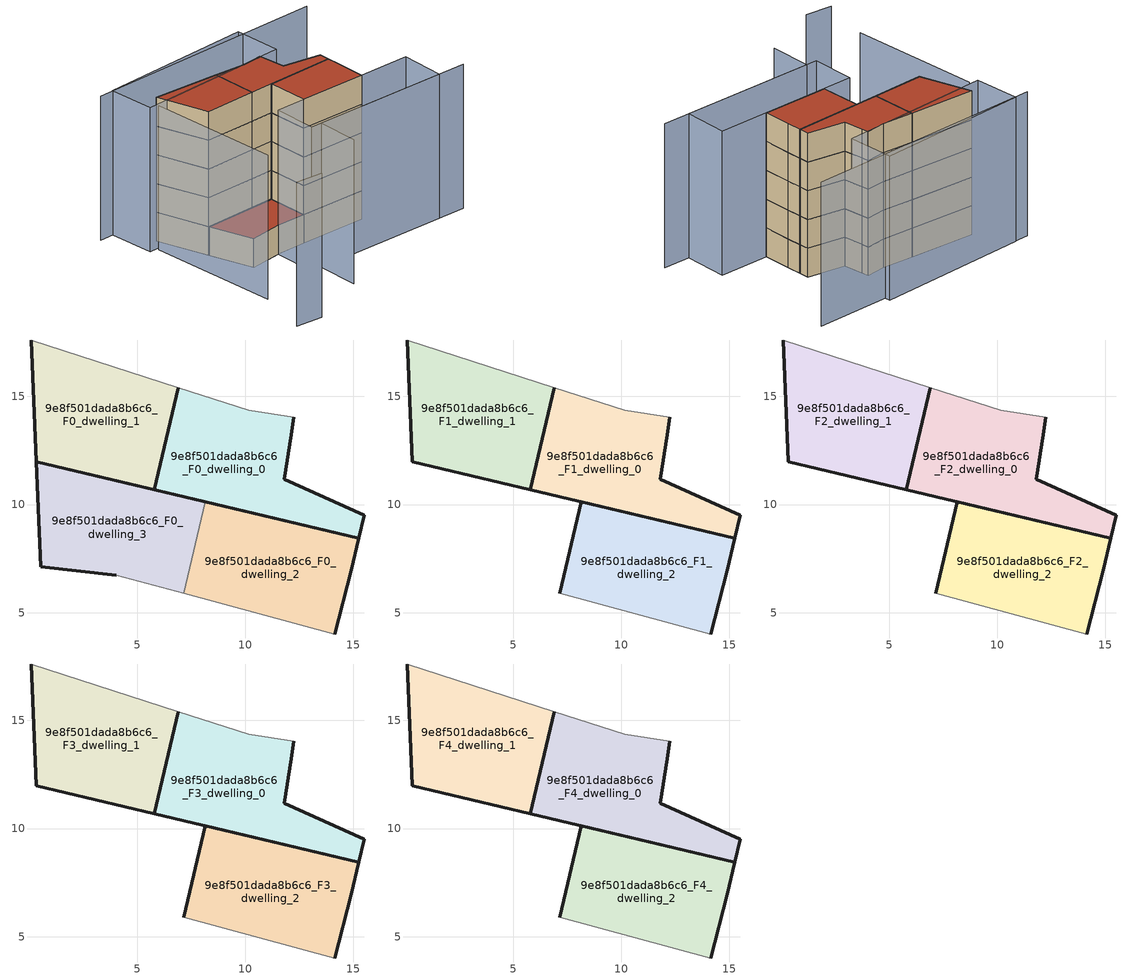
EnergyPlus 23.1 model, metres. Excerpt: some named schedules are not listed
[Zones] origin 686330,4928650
9e8f501dada8b6c6_F0_dwelling_0
 floor ground (EU_floor_Construction): 15.26,8.45 15.51,9.5 11.81,11.17 12.13,13.23 12.26,14.03 10.16,14.36 6.91,15.41 5.79,10.69 z0
 wall outside (EU_wall_Construction): 12.26,14.03 12.13,13.23 11.81,11.17 15.51,9.5 15.26,8.45 5.79,10.69 6.91,15.41 z0:3
 wall adiabatic (EU_wall_Construction): 6.91,15.41 10.16,14.36 12.26,14.03 z0:3
9e8f501dada8b6c6_F0_dwelling_1
 floor ground (EU_floor_Construction): 5.79,10.69 6.91,15.41 0.11,17.61 0.34,11.97 z0
 wall outside (EU_wall_Construction): 6.91,15.41 5.79,10.69 0.34,11.97 0.11,17.61 z0:3
 wall adiabatic (EU_wall_Construction): 0.11,17.61 6.91,15.41 z0:3
9e8f501dada8b6c6_F0_dwelling_2
 floor ground (EU_floor_Construction): 14.14,4.01 14.91,6.96 15.26,8.45 8.15,10.13 7.15,5.89 z0
 wall outside (EU_wall_Construction): 8.15,10.13 15.26,8.45 14.91,6.96 14.14,4.01 z0:3
 wall adiabatic (EU_wall_Construction): 14.14,4.01 7.15,5.89 z0:3
 wall to 9e8f501dada8b6c6_F0_dwelling_3 (EU_wall_Construction): 7.15,5.89 8.15,10.13 z0:3
9e8f501dada8b6c6_F0_dwelling_3
 floor ground (EU_floor_Construction): 7.15,5.89 8.15,10.13 0.34,11.97 0.55,7.12 4.05,6.73 z0
 wall outside (EU_wall_Construction): 4.05,6.73 0.55,7.12 0.34,11.97 8.15,10.13 z0:3
 wall adiabatic (EU_wall_Construction): 7.15,5.89 4.05,6.73 z0:3
 roof outside (EU_roof_Construction): 8.15,10.13 7.15,5.89 4.05,6.73 0.55,7.12 0.34,11.97 z3
9e8f501dada8b6c6_F1_dwelling_0
 floor to 9e8f501dada8b6c6_F0_dwelling_0 (EU_floor_Construction): 15.26,8.45 15.51,9.5 11.81,11.17 12.13,13.23 12.26,14.03 10.16,14.36 6.91,15.41 5.79,10.69 z3
 wall outside (EU_wall_Construction): 12.26,14.03 12.13,13.23 11.81,11.17 15.51,9.5 15.26,8.45 5.79,10.69 6.91,15.41 z3:6
 wall adiabatic (EU_wall_Construction): 6.91,15.41 10.16,14.36 12.26,14.03 z3:6
9e8f501dada8b6c6_F1_dwelling_1
 floor to 9e8f501dada8b6c6_F0_dwelling_1 (EU_floor_Construction): 5.79,10.69 6.91,15.41 0.11,17.61 0.34,11.97 z3
 wall outside (EU_wall_Construction): 6.91,15.41 5.79,10.69 0.34,11.97 0.11,17.61 z3:6
 wall adiabatic (EU_wall_Construction): 0.11,17.61 6.91,15.41 z3:6
9e8f501dada8b6c6_F1_dwelling_2
 floor to 9e8f501dada8b6c6_F0_dwelling_2 (EU_floor_Construction): 14.14,4.01 14.91,6.96 15.26,8.45 8.15,10.13 7.15,5.89 z3
 wall outside (EU_wall_Construction): 7.15,5.89 8.15,10.13 15.26,8.45 14.91,6.96 14.14,4.01 z3:6
 wall adiabatic (EU_wall_Construction): 14.14,4.01 7.15,5.89 z3:6
9e8f501dada8b6c6_F2_dwelling_0
 floor to 9e8f501dada8b6c6_F1_dwelling_0 (EU_floor_Construction): 15.26,8.45 15.51,9.5 11.81,11.17 12.13,13.23 12.26,14.03 10.16,14.36 6.91,15.41 5.79,10.69 z6
 wall outside (EU_wall_Construction): 12.26,14.03 12.13,13.23 11.81,11.17 15.51,9.5 15.26,8.45 5.79,10.69 6.91,15.41 z6:9
 wall adiabatic (EU_wall_Construction): 6.91,15.41 10.16,14.36 12.26,14.03 z6:9
9e8f501dada8b6c6_F2_dwelling_1
 floor to 9e8f501dada8b6c6_F1_dwelling_1 (EU_floor_Construction): 5.79,10.69 6.91,15.41 0.11,17.61 0.34,11.97 z6
 wall outside (EU_wall_Construction): 6.91,15.41 5.79,10.69 0.34,11.97 0.11,17.61 z6:9
 wall adiabatic (EU_wall_Construction): 0.11,17.61 6.91,15.41 z6:9
9e8f501dada8b6c6_F2_dwelling_2
 floor to 9e8f501dada8b6c6_F1_dwelling_2 (EU_floor_Construction): 14.14,4.01 14.91,6.96 15.26,8.45 8.15,10.13 7.15,5.89 z6
 wall outside (EU_wall_Construction): 7.15,5.89 8.15,10.13 15.26,8.45 14.91,6.96 14.14,4.01 z6:9
 wall adiabatic (EU_wall_Construction): 14.14,4.01 7.15,5.89 z6:9
9e8f501dada8b6c6_F3_dwelling_0
 floor to 9e8f501dada8b6c6_F2_dwelling_0 (EU_floor_Construction): 15.26,8.45 15.51,9.5 11.81,11.17 12.13,13.23 12.26,14.03 10.16,14.36 6.91,15.41 5.79,10.69 z9
 wall outside (EU_wall_Construction): 12.26,14.03 12.13,13.23 11.81,11.17 15.51,9.5 15.26,8.45 5.79,10.69 6.91,15.41 z9:12
 wall adiabatic (EU_wall_Construction): 6.91,15.41 10.16,14.36 12.26,14.03 z9:12
9e8f501dada8b6c6_F3_dwelling_1
 floor to 9e8f501dada8b6c6_F2_dwelling_1 (EU_floor_Construction): 5.79,10.69 6.91,15.41 0.11,17.61 0.34,11.97 z9
 wall outside (EU_wall_Construction): 6.91,15.41 5.79,10.69 0.34,11.97 0.11,17.61 z9:12
 wall adiabatic (EU_wall_Construction): 0.11,17.61 6.91,15.41 z9:12
9e8f501dada8b6c6_F3_dwelling_2
 floor to 9e8f501dada8b6c6_F2_dwelling_2 (EU_floor_Construction): 14.14,4.01 14.91,6.96 15.26,8.45 8.15,10.13 7.15,5.89 z9
 wall outside (EU_wall_Construction): 7.15,5.89 8.15,10.13 15.26,8.45 14.91,6.96 14.14,4.01 z9:12
 wall adiabatic (EU_wall_Construction): 14.14,4.01 7.15,5.89 z9:12
9e8f501dada8b6c6_F4_dwelling_0
 floor to 9e8f501dada8b6c6_F3_dwelling_0 (EU_floor_Construction): 15.26,8.45 15.51,9.5 11.81,11.17 12.13,13.23 12.26,14.03 10.16,14.36 6.91,15.41 5.79,10.69 z12
 wall outside (EU_wall_Construction): 12.26,14.03 12.13,13.23 11.81,11.17 15.51,9.5 15.26,8.45 5.79,10.69 6.91,15.41 z12:15
 wall adiabatic (EU_wall_Construction): 6.91,15.41 10.16,14.36 12.26,14.03 z12:15
 roof outside (EU_roof_Construction): 12.26,14.03 12.13,13.23 11.81,11.17 15.51,9.5 15.26,8.45 5.79,10.69 6.91,15.41 10.16,14.36 z15
9e8f501dada8b6c6_F4_dwelling_1
 floor to 9e8f501dada8b6c6_F3_dwelling_1 (EU_floor_Construction): 5.79,10.69 6.91,15.41 0.11,17.61 0.34,11.97 z12
 wall outside (EU_wall_Construction): 6.91,15.41 5.79,10.69 0.34,11.97 0.11,17.61 z12:15
 wall adiabatic (EU_wall_Construction): 0.11,17.61 6.91,15.41 z12:15
 roof outside (EU_roof_Construction): 6.91,15.41 5.79,10.69 0.34,11.97 0.11,17.61 z15
9e8f501dada8b6c6_F4_dwelling_2
 floor to 9e8f501dada8b6c6_F3_dwelling_2 (EU_floor_Construction): 14.14,4.01 14.91,6.96 15.26,8.45 8.15,10.13 7.15,5.89 z12
 wall outside (EU_wall_Construction): 7.15,5.89 8.15,10.13 15.26,8.45 14.91,6.96 14.14,4.01 z12:15
 wall adiabatic (EU_wall_Construction): 14.14,4.01 7.15,5.89 z12:15
 roof outside (EU_roof_Construction): 15.26,8.45 14.91,6.96 14.14,4.01 7.15,5.89 8.15,10.13 z15
shading: -7.13,-2.53 -4.42,-3.57 / 2.84,-2.4 4,1.95 / 4,1.95 21.1,-2.62 / -1.19,16.48 -4.04,2.64 / 23.06,15.85 -2.47,22.01 / 18.23,-1.85 2.85,2.26 / 2.85,2.26 4.05,6.73 / 4.05,6.73 19.43,2.62 / 19.43,2.62 18.23,-1.85 / -0.96,21.77 15.24,18.35 / 15.24,18.35 14.22,13.5 / 14.22,13.5 -1.99,16.92 / -1.99,16.92 -0.96,21.77 z0:15
[Building]
EU S2 Campaign: North Axis=0; Terrain=City; Solar Distribution=FullExterior
[Site:Location]
Bologna: Latitude=44.5; Longitude=11.25; Time Zone=1; Elevation=37
[SizingPeriod:WeatherFileDays]
AnnualSizingPeriod: Begin Month=1; Begin Day of Month=1; End Month=12; End Day of Month=31; Day of Week for Start Day=Monday; Use Weather File Daylight Saving Period=No; Use Weather File Rain and Snow Indicators=No
[MATERIAL]
EU_InternalMass_Material: Roughness=MediumRough; Thickness=0.1; Conductivity=1; Density=1800; Specific Heat=900; Thermal Absorptance=0.9; Solar Absorptance=0.7; Visible Absorptance=0.7
[MATERIAL:NOMASS] Roughness=MediumRough; Thermal Absorptance=0.9; Solar Absorptance=0.7; Visible Absorptance=0.7
Name | Thermal Resistance
EU_wall_NoMass | 0.905828
EU_roof_NoMass | 0.37593
EU_floor_NoMass | 0.67114
[CONSTRUCTION]
EU_wall_Construction: EU_wall_NoMass
EU_roof_Construction: EU_roof_NoMass
EU_floor_Construction: EU_floor_NoMass
EU_InternalMass_Construction: EU_InternalMass_Material
[ZONE] Type=1; Multiplier=1; Ceiling Height=autocalculate; Floor Area=autocalculate; Part of Total Floor Area=Yes
Name | Volume
9e8f501dada8b6c6_F0_dwelling_0; 9e8f501dada8b6c6_F1_dwelling_0; 9e8f501dada8b6c6_F2_dwelling_0; 9e8f501dada8b6c6_F3_dwelling_0; 9e8f501dada8b6c6_F4_dwelling_0 | 97.4927
9e8f501dada8b6c6_F0_dwelling_1; 9e8f501dada8b6c6_F0_dwelling_3 | 97.4941
9e8f501dada8b6c6_F1_dwelling_1; 9e8f501dada8b6c6_F2_dwelling_1; 9e8f501dada8b6c6_F3_dwelling_1; 9e8f501dada8b6c6_F4_dwelling_1 | 97.4956
9e8f501dada8b6c6_F0_dwelling_2 | 97.4824
9e8f501dada8b6c6_F1_dwelling_2; 9e8f501dada8b6c6_F2_dwelling_2; 9e8f501dada8b6c6_F3_dwelling_2; 9e8f501dada8b6c6_F4_dwelling_2 | 97.4832
[INTERNALMASS] Construction=EU_InternalMass_Construction
Name | Zone or ZoneList | Surface Area
9e8f501dada8b6c6_F0_dwelling_0_EU_InternalMass | 9e8f501dada8b6c6_F0_dwelling_0 | 32.498
9e8f501dada8b6c6_F0_dwelling_1_EU_InternalMass | 9e8f501dada8b6c6_F0_dwelling_1 | 32.4978
9e8f501dada8b6c6_F0_dwelling_2_EU_InternalMass | 9e8f501dada8b6c6_F0_dwelling_2 | 32.4941
9e8f501dada8b6c6_F0_dwelling_3_EU_InternalMass | 9e8f501dada8b6c6_F0_dwelling_3 | 32.4967
9e8f501dada8b6c6_F1_dwelling_0_EU_InternalMass | 9e8f501dada8b6c6_F1_dwelling_0 | 43.3309
9e8f501dada8b6c6_F1_dwelling_1_EU_InternalMass | 9e8f501dada8b6c6_F1_dwelling_1 | 43.3292
9e8f501dada8b6c6_F1_dwelling_2_EU_InternalMass | 9e8f501dada8b6c6_F1_dwelling_2 | 43.3344
9e8f501dada8b6c6_F2_dwelling_0_EU_InternalMass | 9e8f501dada8b6c6_F2_dwelling_0 | 43.3309
9e8f501dada8b6c6_F2_dwelling_1_EU_InternalMass | 9e8f501dada8b6c6_F2_dwelling_1 | 43.3292
9e8f501dada8b6c6_F2_dwelling_2_EU_InternalMass | 9e8f501dada8b6c6_F2_dwelling_2 | 43.3344
9e8f501dada8b6c6_F3_dwelling_0_EU_InternalMass | 9e8f501dada8b6c6_F3_dwelling_0 | 43.3309
9e8f501dada8b6c6_F3_dwelling_1_EU_InternalMass | 9e8f501dada8b6c6_F3_dwelling_1 | 43.3292
9e8f501dada8b6c6_F3_dwelling_2_EU_InternalMass | 9e8f501dada8b6c6_F3_dwelling_2 | 43.3344
9e8f501dada8b6c6_F4_dwelling_0_EU_InternalMass | 9e8f501dada8b6c6_F4_dwelling_0 | 43.3309
9e8f501dada8b6c6_F4_dwelling_1_EU_InternalMass | 9e8f501dada8b6c6_F4_dwelling_1 | 43.3292
9e8f501dada8b6c6_F4_dwelling_2_EU_InternalMass | 9e8f501dada8b6c6_F4_dwelling_2 | 43.3344
[OTHEREQUIPMENT] Fuel Type=Electricity; Design Level Calculation Method=Watts/Area; Power per Zone Floor Area=1; Fraction Latent=0; Fraction Radiant=0; Fraction Lost=0; Carbon Dioxide Generation Rate=0; EndUse Subcategory=EU_Step8_InternalGains
Name | Zone or ZoneList or Space or SpaceList | Schedule
EU_Step8_InternalGain_9e8f501dada8b6c6_F0_dwelling_0_f000 | 9e8f501dada8b6c6_F0_dwelling_0 | EU_Step8_GainSchedule_9e8f501dada8b6c6_F0_dwelling_0_f000
EU_Step8_InternalGain_9e8f501dada8b6c6_F0_dwelling_1_f000 | 9e8f501dada8b6c6_F0_dwelling_1 | EU_Step8_GainSchedule_9e8f501dada8b6c6_F0_dwelling_1_f000
EU_Step8_InternalGain_9e8f501dada8b6c6_F0_dwelling_2_f000 | 9e8f501dada8b6c6_F0_dwelling_2 | EU_Step8_GainSchedule_9e8f501dada8b6c6_F0_dwelling_2_f000
EU_Step8_InternalGain_9e8f501dada8b6c6_F0_dwelling_3_f000 | 9e8f501dada8b6c6_F0_dwelling_3 | EU_Step8_GainSchedule_9e8f501dada8b6c6_F0_dwelling_3_f000
EU_Step8_InternalGain_9e8f501dada8b6c6_F1_dwelling_0_f000 | 9e8f501dada8b6c6_F1_dwelling_0 | EU_Step8_GainSchedule_9e8f501dada8b6c6_F1_dwelling_0_f000
EU_Step8_InternalGain_9e8f501dada8b6c6_F1_dwelling_1_f000 | 9e8f501dada8b6c6_F1_dwelling_1 | EU_Step8_GainSchedule_9e8f501dada8b6c6_F1_dwelling_1_f000
EU_Step8_InternalGain_9e8f501dada8b6c6_F1_dwelling_2_f000 | 9e8f501dada8b6c6_F1_dwelling_2 | EU_Step8_GainSchedule_9e8f501dada8b6c6_F1_dwelling_2_f000
EU_Step8_InternalGain_9e8f501dada8b6c6_F2_dwelling_0_f000 | 9e8f501dada8b6c6_F2_dwelling_0 | EU_Step8_GainSchedule_9e8f501dada8b6c6_F2_dwelling_0_f000
EU_Step8_InternalGain_9e8f501dada8b6c6_F2_dwelling_1_f000 | 9e8f501dada8b6c6_F2_dwelling_1 | EU_Step8_GainSchedule_9e8f501dada8b6c6_F2_dwelling_1_f000
EU_Step8_InternalGain_9e8f501dada8b6c6_F2_dwelling_2_f000 | 9e8f501dada8b6c6_F2_dwelling_2 | EU_Step8_GainSchedule_9e8f501dada8b6c6_F2_dwelling_2_f000
EU_Step8_InternalGain_9e8f501dada8b6c6_F3_dwelling_0_f000 | 9e8f501dada8b6c6_F3_dwelling_0 | EU_Step8_GainSchedule_9e8f501dada8b6c6_F3_dwelling_0_f000
EU_Step8_InternalGain_9e8f501dada8b6c6_F3_dwelling_1_f000 | 9e8f501dada8b6c6_F3_dwelling_1 | EU_Step8_GainSchedule_9e8f501dada8b6c6_F3_dwelling_1_f000
EU_Step8_InternalGain_9e8f501dada8b6c6_F3_dwelling_2_f000 | 9e8f501dada8b6c6_F3_dwelling_2 | EU_Step8_GainSchedule_9e8f501dada8b6c6_F3_dwelling_2_f000
EU_Step8_InternalGain_9e8f501dada8b6c6_F4_dwelling_0_f000 | 9e8f501dada8b6c6_F4_dwelling_0 | EU_Step8_GainSchedule_9e8f501dada8b6c6_F4_dwelling_0_f000
EU_Step8_InternalGain_9e8f501dada8b6c6_F4_dwelling_1_f000 | 9e8f501dada8b6c6_F4_dwelling_1 | EU_Step8_GainSchedule_9e8f501dada8b6c6_F4_dwelling_1_f000
EU_Step8_InternalGain_9e8f501dada8b6c6_F4_dwelling_2_f000 | 9e8f501dada8b6c6_F4_dwelling_2 | EU_Step8_GainSchedule_9e8f501dada8b6c6_F4_dwelling_2_f000
[ZONEVENTILATION:DESIGNFLOWRATE] Schedule=EU_AlwaysOn; Design Flow Rate Calculation Method=AirChanges/Hour; Air Changes per Hour=0.73129; Ventilation Type=Natural; Fan Pressure Rise=0; Fan Total Efficiency=1; Constant Term Coefficient=1; Temperature Term Coefficient=0; Velocity Term Coefficient=0; Velocity Squared Term Coefficient=0; Minimum Indoor Temperature=-100; Maximum Indoor Temperature=100; Delta Temperature=-100; Minimum Outdoor Temperature=-100; Maximum Outdoor Temperature=100; Maximum Wind Speed=40
Name | Zone or ZoneList or Space or SpaceList
EU_ConstantAir_9e8f501dada8b6c6_F0_dwelling_0 | 9e8f501dada8b6c6_F0_dwelling_0
EU_ConstantAir_9e8f501dada8b6c6_F0_dwelling_1 | 9e8f501dada8b6c6_F0_dwelling_1
EU_ConstantAir_9e8f501dada8b6c6_F0_dwelling_2 | 9e8f501dada8b6c6_F0_dwelling_2
EU_ConstantAir_9e8f501dada8b6c6_F0_dwelling_3 | 9e8f501dada8b6c6_F0_dwelling_3
EU_ConstantAir_9e8f501dada8b6c6_F1_dwelling_0 | 9e8f501dada8b6c6_F1_dwelling_0
EU_ConstantAir_9e8f501dada8b6c6_F1_dwelling_1 | 9e8f501dada8b6c6_F1_dwelling_1
EU_ConstantAir_9e8f501dada8b6c6_F1_dwelling_2 | 9e8f501dada8b6c6_F1_dwelling_2
EU_ConstantAir_9e8f501dada8b6c6_F2_dwelling_0 | 9e8f501dada8b6c6_F2_dwelling_0
EU_ConstantAir_9e8f501dada8b6c6_F2_dwelling_1 | 9e8f501dada8b6c6_F2_dwelling_1
EU_ConstantAir_9e8f501dada8b6c6_F2_dwelling_2 | 9e8f501dada8b6c6_F2_dwelling_2
EU_ConstantAir_9e8f501dada8b6c6_F3_dwelling_0 | 9e8f501dada8b6c6_F3_dwelling_0
EU_ConstantAir_9e8f501dada8b6c6_F3_dwelling_1 | 9e8f501dada8b6c6_F3_dwelling_1
EU_ConstantAir_9e8f501dada8b6c6_F3_dwelling_2 | 9e8f501dada8b6c6_F3_dwelling_2
EU_ConstantAir_9e8f501dada8b6c6_F4_dwelling_0 | 9e8f501dada8b6c6_F4_dwelling_0
EU_ConstantAir_9e8f501dada8b6c6_F4_dwelling_1 | 9e8f501dada8b6c6_F4_dwelling_1
EU_ConstantAir_9e8f501dada8b6c6_F4_dwelling_2 | 9e8f501dada8b6c6_F4_dwelling_2
[HVACTEMPLATE:THERMOSTAT] Constant Heating Setpoint=20; Constant Cooling Setpoint=50
EU_HeatOnly_9e8f501dada8b6c6_F0_dwelling_0; EU_HeatOnly_9e8f501dada8b6c6_F0_dwelling_1; EU_HeatOnly_9e8f501dada8b6c6_F0_dwelling_2; EU_HeatOnly_9e8f501dada8b6c6_F0_dwelling_3; EU_HeatOnly_9e8f501dada8b6c6_F1_dwelling_0; EU_HeatOnly_9e8f501dada8b6c6_F1_dwelling_1; EU_HeatOnly_9e8f501dada8b6c6_F1_dwelling_2; EU_HeatOnly_9e8f501dada8b6c6_F2_dwelling_0; EU_HeatOnly_9e8f501dada8b6c6_F2_dwelling_1; EU_HeatOnly_9e8f501dada8b6c6_F2_dwelling_2; EU_HeatOnly_9e8f501dada8b6c6_F3_dwelling_0; EU_HeatOnly_9e8f501dada8b6c6_F3_dwelling_1; EU_HeatOnly_9e8f501dada8b6c6_F3_dwelling_2; EU_HeatOnly_9e8f501dada8b6c6_F4_dwelling_0; EU_HeatOnly_9e8f501dada8b6c6_F4_dwelling_1; EU_HeatOnly_9e8f501dada8b6c6_F4_dwelling_2
[HVACTEMPLATE:ZONE:IDEALLOADSAIRSYSTEM] System Availability Schedule=EU_AlwaysOn; Maximum Heating Supply Air Temperature=50; Minimum Cooling Supply Air Temperature=13; Maximum Heating Supply Air Humidity Ratio=0.0156; Minimum Cooling Supply Air Humidity Ratio=0.0077; Heating Limit=NoLimit; Cooling Limit=NoLimit; Heating Availability Schedule=EU_AlwaysOn; Cooling Availability Schedule=EU_CoolingOff; Dehumidification Control Type=ConstantSensibleHeatRatio; Cooling Sensible Heat Ratio=0.7; Dehumidification Setpoint=60; Humidification Control Type=None; Humidification Setpoint=30; Outdoor Air Method=None; Outdoor Air Flow Rate per Person=0.00944; Outdoor Air Flow Rate per Zone Floor Area=0; Outdoor Air Flow Rate per Zone=0; Demand Controlled Ventilation Type=None; Outdoor Air Economizer Type=NoEconomizer; Heat Recovery Type=None; Sensible Heat Recovery Effectiveness=0.7; Latent Heat Recovery Effectiveness=0.65
Name | Template Thermostat
9e8f501dada8b6c6_F0_dwelling_0 | EU_HeatOnly_9e8f501dada8b6c6_F0_dwelling_0
9e8f501dada8b6c6_F0_dwelling_1 | EU_HeatOnly_9e8f501dada8b6c6_F0_dwelling_1
9e8f501dada8b6c6_F0_dwelling_2 | EU_HeatOnly_9e8f501dada8b6c6_F0_dwelling_2
9e8f501dada8b6c6_F0_dwelling_3 | EU_HeatOnly_9e8f501dada8b6c6_F0_dwelling_3
9e8f501dada8b6c6_F1_dwelling_0 | EU_HeatOnly_9e8f501dada8b6c6_F1_dwelling_0
9e8f501dada8b6c6_F1_dwelling_1 | EU_HeatOnly_9e8f501dada8b6c6_F1_dwelling_1
9e8f501dada8b6c6_F1_dwelling_2 | EU_HeatOnly_9e8f501dada8b6c6_F1_dwelling_2
9e8f501dada8b6c6_F2_dwelling_0 | EU_HeatOnly_9e8f501dada8b6c6_F2_dwelling_0
9e8f501dada8b6c6_F2_dwelling_1 | EU_HeatOnly_9e8f501dada8b6c6_F2_dwelling_1
9e8f501dada8b6c6_F2_dwelling_2 | EU_HeatOnly_9e8f501dada8b6c6_F2_dwelling_2
9e8f501dada8b6c6_F3_dwelling_0 | EU_HeatOnly_9e8f501dada8b6c6_F3_dwelling_0
9e8f501dada8b6c6_F3_dwelling_1 | EU_HeatOnly_9e8f501dada8b6c6_F3_dwelling_1
9e8f501dada8b6c6_F3_dwelling_2 | EU_HeatOnly_9e8f501dada8b6c6_F3_dwelling_2
9e8f501dada8b6c6_F4_dwelling_0 | EU_HeatOnly_9e8f501dada8b6c6_F4_dwelling_0
9e8f501dada8b6c6_F4_dwelling_1 | EU_HeatOnly_9e8f501dada8b6c6_F4_dwelling_1
9e8f501dada8b6c6_F4_dwelling_2 | EU_HeatOnly_9e8f501dada8b6c6_F4_dwelling_2
[SIZING:ZONE] Zone Cooling Design Supply Air Temperature Input Method=SupplyAirTemperature; Zone Cooling Design Supply Air Temperature=13; Zone Heating Design Supply Air Temperature Input Method=SupplyAirTemperature; Zone Heating Design Supply Air Temperature=50; Zone Cooling Design Supply Air Humidity Ratio=0.008; Zone Heating Design Supply Air Humidity Ratio=0.008; Cooling Design Air Flow Method=DesignDay; Cooling Design Air Flow Rate=0; Cooling Minimum Air Flow per Zone Floor Area=0.000762; Cooling Minimum Air Flow=0; Cooling Minimum Air Flow Fraction=0.2; Heating Design Air Flow Method=DesignDay; Heating Design Air Flow Rate=0; Heating Maximum Air Flow per Zone Floor Area=0.002032; Heating Maximum Air Flow=0.141576; Heating Maximum Air Flow Fraction=0.3; Account for Dedicated Outdoor Air System=No; Dedicated Outdoor Air System Control Strategy=NeutralSupplyAir; Dedicated Outdoor Air Low Setpoint Temperature for Design=autosize; Dedicated Outdoor Air High Setpoint Temperature for Design=autosize; Zone Load Sizing Method=Sensible Load Only No Latent Load; Zone Latent Cooling Design Supply Air Humidity Ratio Input Method=HumidityRatioDifference; Zone Cooling Design Supply Air Humidity Ratio Difference=0.005; Zone Latent Heating Design Supply Air Humidity Ratio Input Method=HumidityRatioDifference; Zone Humidification Design Supply Air Humidity Ratio Difference=0.005
9e8f501dada8b6c6_F0_dwelling_0; 9e8f501dada8b6c6_F0_dwelling_1; 9e8f501dada8b6c6_F0_dwelling_2
